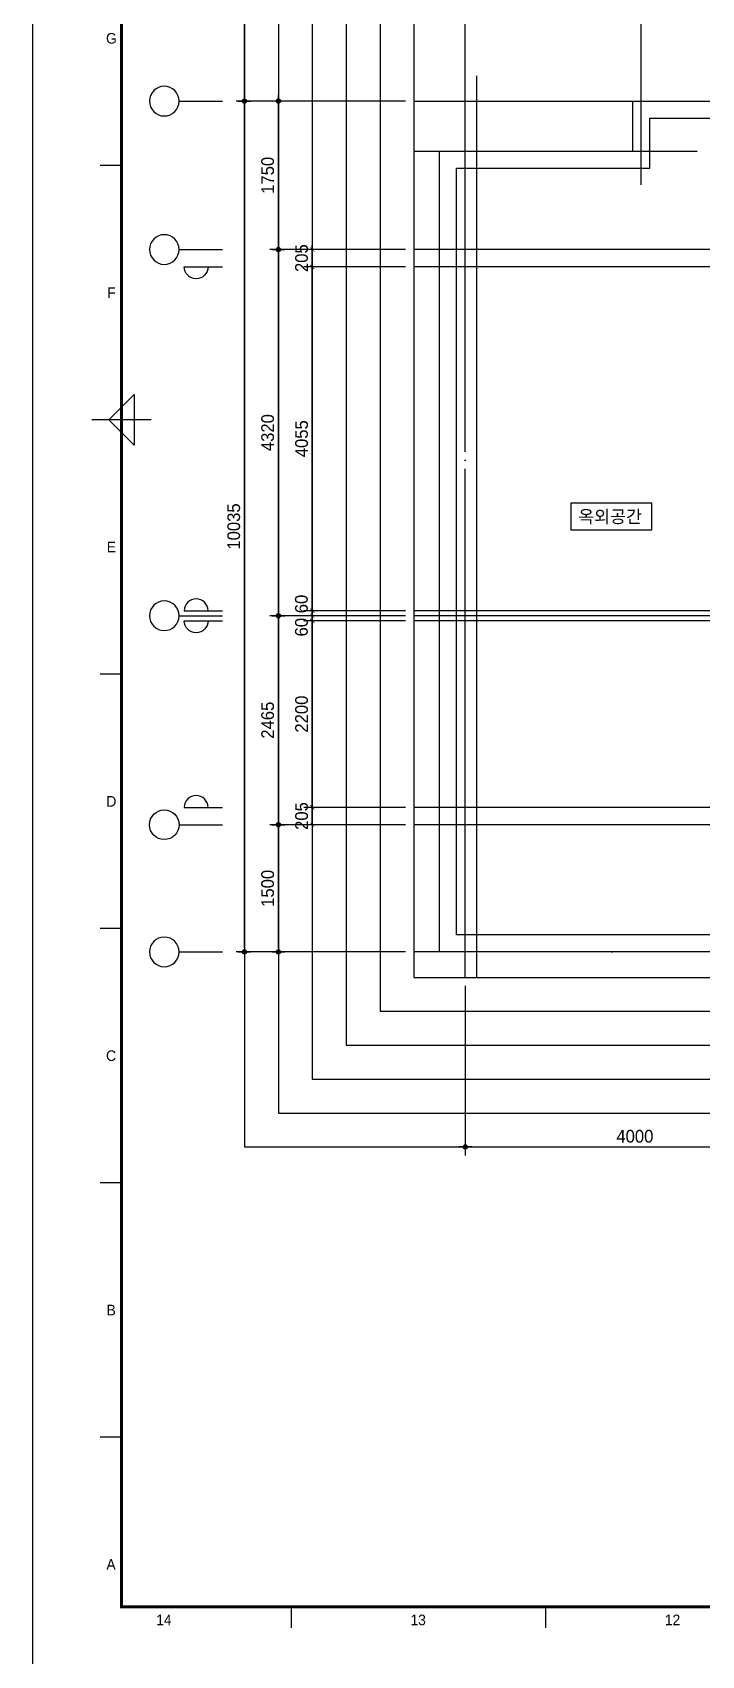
# Model space of a CAD drawing. Header units: millimetres. Extents: x 0 to 92204, y -190080 to 23760.
# Drawn here: x 50154 to 58046, y -130405 to -111261 of the extents above; entities that cross this region are included whole.
import ezdxf
from ezdxf.enums import TextEntityAlignment as Align
from ezdxf.xclip import XClip

# ---------------------------------------------------------------- set-up
doc = ezdxf.new("R2010")
doc.units = ezdxf.units.MM
doc.header["$LTSCALE"] = 100
doc.header["$XCLIPFRAME"] = 0
doc.linetypes.add('AUDIT_D_220706163347-0', pattern=[0])
doc.linetypes.add('CEN', pattern=[62, 60, -1, 0, -1])
doc.layers.get('defpoints').update_dxf_attribs({"color": 139})
for name, color, linetype in [('A-치수', 7, 'AUDIT_D_220706163347-0'), ('AA-BORD-FORM', 7, 'Continuous'), ('AA-BORD-TEXT', 3, 'Continuous'), ('AA-XXXX-DIMS', 7, 'Continuous'), ('CEN_CON', 1, 'CEN'), ('DIM', 7, 'AUDIT_D_220706163347-0'), ('ELE3_CON', 7, 'Continuous'), ('MC', 135, 'Continuous'), ('실명', 3, 'AUDIT_D_220706163347-0'), ('실명박스', 7, 'AUDIT_D_220706163347-0')]:
    doc.layers.add(name, color=color, linetype=linetype)
doc.layers.add('AA-XXXX-MC', color=153, linetype='AUDIT_D_220706163347-0', plot=False)
doc.styles.add('HAUD01', font='Dotum.ttf')
doc.styles.add('맑은고딕', font='malgun.ttf', dxfattribs={"width": 0.9})
doc.dimstyles.new('DIM-50', dxfattribs={"dimscale": 50, "dimtxt": 3, "dimasz": 1, "dimexe": 2, "dimexo": 2, "dimgap": 1, "dimtad": 1, "dimdec": 0, "dimzin": 0, "dimdsep": 46, "dimtxsty": '맑은고딕', "dimblk1": 'DIMDOT', "dimblk2": 'DIMDOT', "dimsah": 1, "dimcen": 0.09, "dimdle": 2, "dimclrd": 7, "dimclre": 7, "dimclrt": 3, "dimadec": 0, "dimazin": 0, "dimtfac": 1, "dimtdec": 0, "dimtix": 1, "dimtmove": 2, "dimatfit": 3, "dimldrblk": 'DIMDOT', "dimfxl": 1, "dimtolj": 1, "dimtzin": 0, "dimarcsym": 0})
doc.dimstyles.new('MCDIM-50', dxfattribs={"dimscale": 50, "dimtxt": 3, "dimasz": 1, "dimexe": 2, "dimexo": 2, "dimgap": 1, "dimtad": 1, "dimdec": 0, "dimzin": 0, "dimdsep": 46, "dimtxsty": '맑은고딕', "dimblk1": 'ARCHTICK', "dimblk2": 'ARCHTICK', "dimsah": 1, "dimcen": 0.09, "dimdle": 2, "dimclrd": 7, "dimclre": 7, "dimclrt": 3, "dimadec": 0, "dimazin": 0, "dimtfac": 1, "dimtdec": 0, "dimtix": 1, "dimtmove": 2, "dimatfit": 3, "dimldrblk": 'ARCHTICK', "dimfxl": 1, "dimtolj": 1, "dimtzin": 0, "dimarcsym": 0})

# ---------------------------------------------------------------- blocks, each defined once
blk = doc.blocks.new('U-121A(확장)1', base_point=(300293, -148733))
at = {"layer": 'CEN_CON'}
for p, q in [((300598, -149033), (300598, -138398)), ((302673, -139687), (302673, -138398)), ((299993, -138698), (309833, -138698)), ((299993, -139288), (303333, -139288)), ((314628, -148733), (299993, -148733))]:
    blk.add_line(p, q, dxfattribs=at)
at = {"layer": 'ELE3_CON'}
for p, q in [((302573, -138698), (304343, -138698)), ((302573, -139288), (302573, -138698)), ((302773, -138898), (304343, -138898)), ((302773, -139488), (302773, -138898)), ((300293, -148733), (300293, -139288)), ((300293, -139288), (302573, -139288)), ((300493, -148533), (300493, -139488)), ((300493, -139488), (302773, -139488)), ((304343, -148533), (300493, -148533)), ((304343, -148733), (300293, -148733))]:
    blk.add_line(p, q, dxfattribs=at)
at = {"layer": 'MC'}
blk.add_line((300733, -149033), (300733, -138398), dxfattribs=at)
blk = doc.blocks.new('중심')
at = {"layer": 'DIM'}
blk.add_line((-350, 0), (0, 0), dxfattribs=at)
blk.add_circle((-470, 0), 120, dxfattribs=at)
blk = doc.blocks.new('DIMDOT')
at = {"layer": 'AA-XXXX-DIMS'}
for p, q in [((-1.5, 0), (1.5, 0)), ((0, -1.5), (0, 1.5))]:
    blk.add_line(p, q, dxfattribs=at)
for radius in [0.5, 0.25]:
    blk.add_circle((0, 0), radius, dxfattribs=at)
blk = doc.blocks.new('*D2947')
at = {"layer": 'defpoints', "color": 0, "transparency": 16777216}
for p in [(2901, -144366), (4501, -144366), (4501, -145866)]:
    blk.add_point(p, dxfattribs=at)
at = {"layer": 'DIM', "color": 7, "lineweight": -2, "transparency": 16777216}
for p, q in [((4401, -144366), (2801, -144366)), ((2901, -145816), (2901, -144416)), ((4401, -145866), (2801, -145866))]:
    blk.add_line(p, q, dxfattribs=at)
at = {"layer": 'DIM', "color": 7, "lineweight": -2, "transparency": 16777216, "xscale": 50, "yscale": 50, "zscale": 50}
for p, rotation in [((2901, -144366), 90), ((2901, -145866), 270)]:
    blk.add_blockref('DIMDOT', p, dxfattribs=dict(at, rotation=rotation))
at = {"layer": 'DIM', "color": 3, "transparency": 16777216, "insert": (2775, -145116), "char_height": 150, "attachment_point": 5, "rotation": 90, "style": 'HAUD01'}
blk.add_mtext('\\A1;1500', dxfattribs=at)
blk = doc.blocks.new('*D2948')
at = {"layer": 'defpoints', "color": 0, "transparency": 16777216}
for p in [(2901, -141901), (4501, -141901), (4501, -144366)]:
    blk.add_point(p, dxfattribs=at)
at = {"layer": 'DIM', "color": 7, "lineweight": -2, "transparency": 16777216}
for p, q in [((4401, -141901), (2801, -141901)), ((2901, -144316), (2901, -141951)), ((4401, -144366), (2801, -144366))]:
    blk.add_line(p, q, dxfattribs=at)
at = {"layer": 'DIM', "color": 7, "lineweight": -2, "transparency": 16777216, "xscale": 50, "yscale": 50, "zscale": 50}
for p, rotation in [((2901, -141901), 90), ((2901, -144366), 270)]:
    blk.add_blockref('DIMDOT', p, dxfattribs=dict(at, rotation=rotation))
at = {"layer": 'DIM', "color": 3, "transparency": 16777216, "insert": (2775, -143133), "char_height": 150, "attachment_point": 5, "rotation": 90, "style": 'HAUD01'}
blk.add_mtext('\\A1;2465', dxfattribs=at)
blk = doc.blocks.new('*D2949')
at = {"layer": 'defpoints', "color": 0, "transparency": 16777216}
for p in [(2901, -137581), (4501, -137581), (4501, -141901)]:
    blk.add_point(p, dxfattribs=at)
at = {"layer": 'DIM', "color": 7, "lineweight": -2, "transparency": 16777216}
for p, q in [((4401, -137581), (2801, -137581)), ((2901, -141851), (2901, -137631)), ((4401, -141901), (2801, -141901))]:
    blk.add_line(p, q, dxfattribs=at)
at = {"layer": 'DIM', "color": 7, "lineweight": -2, "transparency": 16777216, "xscale": 50, "yscale": 50, "zscale": 50}
for p, rotation in [((2901, -137581), 90), ((2901, -141901), 270)]:
    blk.add_blockref('DIMDOT', p, dxfattribs=dict(at, rotation=rotation))
at = {"layer": 'DIM', "color": 3, "transparency": 16777216, "insert": (2775, -139741), "char_height": 150, "attachment_point": 5, "rotation": 90, "style": 'HAUD01'}
blk.add_mtext('\\A1;4320', dxfattribs=at)
blk = doc.blocks.new('*D2950')
at = {"layer": 'defpoints', "color": 0, "transparency": 16777216}
for p in [(2901, -135831), (4501, -135831), (4501, -137581)]:
    blk.add_point(p, dxfattribs=at)
at = {"layer": 'DIM', "color": 7, "lineweight": -2, "transparency": 16777216}
for p, q in [((4401, -135831), (2801, -135831)), ((2901, -137531), (2901, -135881)), ((4401, -137581), (2801, -137581))]:
    blk.add_line(p, q, dxfattribs=at)
at = {"layer": 'DIM', "color": 7, "lineweight": -2, "transparency": 16777216, "xscale": 50, "yscale": 50, "zscale": 50}
for p, rotation in [((2901, -135831), 90), ((2901, -137581), 270)]:
    blk.add_blockref('DIMDOT', p, dxfattribs=dict(at, rotation=rotation))
at = {"layer": 'DIM', "color": 3, "transparency": 16777216, "insert": (2775, -136706), "char_height": 150, "attachment_point": 5, "rotation": 90, "style": 'HAUD01'}
blk.add_mtext('\\A1;1750', dxfattribs=at)
blk = doc.blocks.new('*D2951')
at = {"layer": 'defpoints', "color": 0, "transparency": 16777216}
for p in [(2501, -133416), (4501, -133416), (4501, -135831)]:
    blk.add_point(p, dxfattribs=at)
at = {"layer": 'DIM', "color": 7, "lineweight": -2, "transparency": 16777216}
for p, q in [((4401, -133416), (2401, -133416)), ((2501, -135781), (2501, -133466)), ((4401, -135831), (2401, -135831))]:
    blk.add_line(p, q, dxfattribs=at)
at = {"layer": 'DIM', "color": 7, "lineweight": -2, "transparency": 16777216, "xscale": 50, "yscale": 50, "zscale": 50}
for p, rotation in [((2501, -133416), 90), ((2501, -135831), 270)]:
    blk.add_blockref('DIMDOT', p, dxfattribs=dict(at, rotation=rotation))
at = {"layer": 'DIM', "color": 3, "transparency": 16777216, "insert": (2375, -134623), "char_height": 150, "attachment_point": 5, "rotation": 90, "style": 'HAUD01'}
blk.add_mtext('\\A1;2415', dxfattribs=at)
blk = doc.blocks.new('*D2952')
at = {"layer": 'defpoints', "color": 0, "transparency": 16777216}
for p in [(2501, -135831), (4501, -135831), (4501, -145866)]:
    blk.add_point(p, dxfattribs=at)
at = {"layer": 'DIM', "color": 7, "lineweight": -2, "transparency": 16777216}
for p, q in [((4401, -135831), (2401, -135831)), ((2501, -145816), (2501, -135881)), ((4401, -145866), (2401, -145866))]:
    blk.add_line(p, q, dxfattribs=at)
at = {"layer": 'DIM', "color": 7, "lineweight": -2, "transparency": 16777216, "xscale": 50, "yscale": 50, "zscale": 50}
for p, rotation in [((2501, -135831), 90), ((2501, -145866), 270)]:
    blk.add_blockref('DIMDOT', p, dxfattribs=dict(at, rotation=rotation))
at = {"layer": 'DIM', "color": 3, "transparency": 16777216, "insert": (2375, -140848), "char_height": 150, "attachment_point": 5, "rotation": 90, "style": 'HAUD01'}
blk.add_mtext('\\A1;10035', dxfattribs=at)
blk = doc.blocks.new('_ArchTick')
at = {"color": 0, "linetype": 'ByBlock', "const_width": 0.15}
blk.add_lwpolyline([(-0.5, -0.5), (0.5, 0.5)], dxfattribs=at)
blk = doc.blocks.new('*D2953')
at = {"layer": 'defpoints', "color": 0, "linetype": 'ByBlock', "transparency": 16777216}
for p in [(3301, -144161), (4501, -144161), (4501, -144366)]:
    blk.add_point(p, dxfattribs=at)
at = {"layer": 'DIM', "color": 7, "linetype": 'ByBlock', "lineweight": -2, "transparency": 16777216}
for p, q in [((3301, -144161), (3301, -144111)), ((4401, -144161), (3201, -144161)), ((3301, -144366), (3301, -144161)), ((4401, -144366), (3201, -144366)), ((3301, -144366), (3301, -144416))]:
    blk.add_line(p, q, dxfattribs=at)
at = {"layer": 'DIM', "color": 7, "linetype": 'ByBlock', "lineweight": -2, "transparency": 16777216, "xscale": 50, "yscale": 50, "zscale": 50}
for p, rotation in [((3301, -144161), 270), ((3301, -144366), 90)]:
    blk.add_blockref('_ArchTick', p, dxfattribs=dict(at, rotation=rotation))
at = {"layer": 'DIM', "color": 3, "linetype": 'ByBlock', "transparency": 16777216, "insert": (3175, -144263), "char_height": 150, "attachment_point": 5, "rotation": 90, "style": 'HAUD01'}
blk.add_mtext('\\A1;205', dxfattribs=at)
blk = doc.blocks.new('*D2954')
at = {"layer": 'defpoints', "color": 0, "linetype": 'ByBlock', "transparency": 16777216}
for p in [(3301, -141961), (4501, -141961), (4501, -144161)]:
    blk.add_point(p, dxfattribs=at)
at = {"layer": 'DIM', "color": 7, "linetype": 'ByBlock', "lineweight": -2, "transparency": 16777216}
for p, q in [((4401, -141961), (3201, -141961)), ((3301, -144261), (3301, -141861)), ((4401, -144161), (3201, -144161))]:
    blk.add_line(p, q, dxfattribs=at)
at = {"layer": 'DIM', "color": 7, "linetype": 'ByBlock', "lineweight": -2, "transparency": 16777216, "xscale": 50, "yscale": 50, "zscale": 50}
for p, rotation in [((3301, -141961), 90), ((3301, -144161), 270)]:
    blk.add_blockref('_ArchTick', p, dxfattribs=dict(at, rotation=rotation))
at = {"layer": 'DIM', "color": 3, "linetype": 'ByBlock', "transparency": 16777216, "insert": (3175, -143061), "char_height": 150, "attachment_point": 5, "rotation": 90, "style": 'HAUD01'}
blk.add_mtext('\\A1;2200', dxfattribs=at)
blk = doc.blocks.new('*D2955')
at = {"layer": 'defpoints', "color": 0, "linetype": 'ByBlock', "transparency": 16777216}
for p in [(3301, -141901), (4501, -141901), (4501, -141961)]:
    blk.add_point(p, dxfattribs=at)
at = {"layer": 'DIM', "color": 7, "linetype": 'ByBlock', "lineweight": -2, "transparency": 16777216}
for p, q in [((3301, -141901), (3301, -141851)), ((4401, -141901), (3201, -141901)), ((4401, -141961), (3201, -141961)), ((3301, -141961), (3301, -141901)), ((3301, -141961), (3301, -142011))]:
    blk.add_line(p, q, dxfattribs=at)
at = {"layer": 'DIM', "color": 7, "linetype": 'ByBlock', "lineweight": -2, "transparency": 16777216, "xscale": 50, "yscale": 50, "zscale": 50}
for p, rotation in [((3301, -141901), 270), ((3301, -141961), 90)]:
    blk.add_blockref('_ArchTick', p, dxfattribs=dict(at, rotation=rotation))
at = {"layer": 'DIM', "color": 3, "linetype": 'ByBlock', "transparency": 16777216, "insert": (3173, -142036), "char_height": 150, "attachment_point": 5, "rotation": 90, "style": 'HAUD01'}
blk.add_mtext('\\A1;60', dxfattribs=at)
blk = doc.blocks.new('*D2956')
at = {"layer": 'defpoints', "color": 0, "linetype": 'ByBlock', "transparency": 16777216}
for p in [(3301, -141841), (4501, -141841), (4501, -141901)]:
    blk.add_point(p, dxfattribs=at)
at = {"layer": 'DIM', "color": 7, "linetype": 'ByBlock', "lineweight": -2, "transparency": 16777216}
for p, q in [((4401, -141841), (3201, -141841)), ((3301, -141841), (3301, -141791)), ((3301, -141901), (3301, -141841)), ((4401, -141901), (3201, -141901)), ((3301, -141901), (3301, -141951))]:
    blk.add_line(p, q, dxfattribs=at)
at = {"layer": 'DIM', "color": 7, "linetype": 'ByBlock', "lineweight": -2, "transparency": 16777216, "xscale": 50, "yscale": 50, "zscale": 50}
for p, rotation in [((3301, -141841), 270), ((3301, -141901), 90)]:
    blk.add_blockref('_ArchTick', p, dxfattribs=dict(at, rotation=rotation))
at = {"layer": 'DIM', "color": 3, "linetype": 'ByBlock', "transparency": 16777216, "insert": (3173, -141762), "char_height": 150, "attachment_point": 5, "rotation": 90, "style": 'HAUD01'}
blk.add_mtext('\\A1;60', dxfattribs=at)
blk = doc.blocks.new('*D2957')
at = {"layer": 'defpoints', "color": 0, "linetype": 'ByBlock', "transparency": 16777216}
for p in [(3301, -137786), (4501, -137786), (4501, -141841)]:
    blk.add_point(p, dxfattribs=at)
at = {"layer": 'DIM', "color": 7, "linetype": 'ByBlock', "lineweight": -2, "transparency": 16777216}
for p, q in [((4401, -137786), (3201, -137786)), ((3301, -141941), (3301, -137686)), ((4401, -141841), (3201, -141841))]:
    blk.add_line(p, q, dxfattribs=at)
at = {"layer": 'DIM', "color": 7, "linetype": 'ByBlock', "lineweight": -2, "transparency": 16777216, "xscale": 50, "yscale": 50, "zscale": 50}
for p, rotation in [((3301, -137786), 90), ((3301, -141841), 270)]:
    blk.add_blockref('_ArchTick', p, dxfattribs=dict(at, rotation=rotation))
at = {"layer": 'DIM', "color": 3, "linetype": 'ByBlock', "transparency": 16777216, "insert": (3175, -139813), "char_height": 150, "attachment_point": 5, "rotation": 90, "style": 'HAUD01'}
blk.add_mtext('\\A1;4055', dxfattribs=at)
blk = doc.blocks.new('*D2958')
at = {"layer": 'defpoints', "color": 0, "linetype": 'ByBlock', "transparency": 16777216}
for p in [(3301, -137581), (4501, -137581), (4501, -137786)]:
    blk.add_point(p, dxfattribs=at)
at = {"layer": 'DIM', "color": 7, "linetype": 'ByBlock', "lineweight": -2, "transparency": 16777216}
for p, q in [((4401, -137581), (3201, -137581)), ((3301, -137581), (3301, -137531)), ((3301, -137786), (3301, -137581)), ((4401, -137786), (3201, -137786)), ((3301, -137786), (3301, -137836))]:
    blk.add_line(p, q, dxfattribs=at)
at = {"layer": 'DIM', "color": 7, "linetype": 'ByBlock', "lineweight": -2, "transparency": 16777216, "xscale": 50, "yscale": 50, "zscale": 50}
for p, rotation in [((3301, -137581), 270), ((3301, -137786), 90)]:
    blk.add_blockref('_ArchTick', p, dxfattribs=dict(at, rotation=rotation))
at = {"layer": 'DIM', "color": 3, "linetype": 'ByBlock', "transparency": 16777216, "insert": (3175, -137683), "char_height": 150, "attachment_point": 5, "rotation": 90, "style": 'HAUD01'}
blk.add_mtext('\\A1;205', dxfattribs=at)
blk = doc.blocks.new('*D2959')
at = {"layer": 'defpoints', "color": 0, "transparency": 16777216}
for p in [(5106, -146166), (9106, -146166), (9106, -148166)]:
    blk.add_point(p, dxfattribs=at)
at = {"layer": 'DIM', "color": 7, "lineweight": -2, "transparency": 16777216}
for p, q in [((5106, -146266), (5106, -148266)), ((9106, -146266), (9106, -148266)), ((5156, -148166), (9056, -148166))]:
    blk.add_line(p, q, dxfattribs=at)
at = {"layer": 'DIM', "color": 7, "lineweight": -2, "transparency": 16777216, "xscale": 50, "yscale": 50, "zscale": 50, "rotation": 180}
blk.add_blockref('DIMDOT', (5106, -148166), dxfattribs=at)
at = {"layer": 'DIM', "color": 7, "lineweight": -2, "transparency": 16777216, "xscale": 50, "yscale": 50, "zscale": 50}
blk.add_blockref('DIMDOT', (9106, -148166), dxfattribs=at)
at = {"layer": 'DIM', "color": 3, "transparency": 16777216, "insert": (7106, -148041), "char_height": 150, "attachment_point": 5, "style": 'HAUD01'}
blk.add_mtext('\\A1;4000', dxfattribs=at)
blk = doc.blocks.new('XR-FORM 청주월명')
at = {"layer": 'AA-BORD-FORM', "color": 2}
for p, q in [((21, 357), (16, 357)), ((28, 297), (14, 297)), ((21, 237), (16, 237)), ((21, 177), (16, 177)), ((21, 117), (16, 117)), ((21, 57), (16, 57)), ((61, 17), (61, 12)), ((121, 17), (121, 12))]:
    blk.add_line(p, q, dxfattribs=at)
at = {"layer": 'AA-BORD-FORM', "color": 1}
blk.add_lwpolyline([(0, 0), (841, 0), (841, 594), (0, 594)], close=True, dxfattribs=at)
at = {"layer": 'AA-BORD-FORM', "color": 2, "const_width": 0.682}
blk.add_lwpolyline([(21, 17), (21, 577), (821, 577), (821, 17)], close=True, dxfattribs=at)
at = {"layer": 'AA-BORD-FORM', "color": 2}
blk.add_lwpolyline([(24, 291), (18, 297), (24, 303)], close=True, dxfattribs=at)
at = {"layer": 'AA-BORD-TEXT', "color": 7, "style": 'HAUD01'}
for s, p in [('G', (18.63, 387)), ('F', (18.61, 327)), ('E', (18.61, 267)), ('D', (18.61, 207)), ('C', (18.54, 147)), ('B', (18.58, 87)), ('A', (18.54, 27)), ('14', (31, 13.9)), ('13', (91, 13.9)), ('12', (151, 13.9))]:
    blk.add_text(s, height=2.5, dxfattribs=at).set_placement(p, align=Align.MIDDLE_CENTER)
blk = doc.blocks.new('DIM-1108')
at = {"layer": 'DIM'}
for points in [[(2070.7, -137785.9, -1), (1790.7, -137785.9), (2240.7, -137785.9)], [(2070.7, -141840.9, 1), (1790.7, -141840.9), (2240.7, -141840.9)], [(2070.7, -141960.9, -1), (1790.7, -141960.9), (2240.7, -141960.9)], [(2070.7, -144160.9, 1), (1790.7, -144160.9), (2240.7, -144160.9)]]:
    blk.add_lwpolyline(points, format="xyb", dxfattribs=at)
at = {"layer": 'A-치수', "xscale": -1.458333333333333, "yscale": 1.458333333333333, "zscale": 1.458333333333333, "rotation": 180}
for p in [(2240.7, -135830.9), (2240.7, -137580.9), (2240.7, -141900.9), (2240.7, -145865.9)]:
    blk.add_blockref('중심', p, dxfattribs=at)
at = {"layer": 'A-치수', "xscale": 1.458333333333333, "yscale": 1.458333333333333, "zscale": 1.458333333333333}
blk.add_blockref('중심', (2240.7, -144365.9), dxfattribs=at)
at = {"layer": 'DIM'}
for base, p1, p2, angle, override, picture, middle in [((2500.6, -133415.9), (4500.6, -135830.9), (4500.6, -133415.9), 90, {"dimtxsty": 'HAUD01'}, '*D2951', (2375.5, -134623.4)), ((2500.6, -135830.9), (4500.6, -145865.9), (4500.6, -135830.9), 90, {"dimscale": 50, "dimtxsty": 'HAUD01'}, '*D2952', (2375.5, -140848.4)), ((2900.6, -135830.9), (4500.6, -137580.9), (4500.6, -135830.9), 90, {"dimscale": 50, "dimtxsty": 'HAUD01'}, '*D2950', (2775.5, -136705.9)), ((2900.6, -137580.9), (4500.6, -141900.9), (4500.6, -137580.9), 90, {"dimscale": 50, "dimtxsty": 'HAUD01'}, '*D2949', (2775.5, -139740.9)), ((2900.6, -141900.9), (4500.6, -144365.9), (4500.6, -141900.9), 90, {"dimscale": 50, "dimtxsty": 'HAUD01'}, '*D2948', (2775.5, -143133.4)), ((2900.6, -144365.9), (4500.6, -145865.9), (4500.6, -144365.9), 90, {"dimscale": 50, "dimtxsty": 'HAUD01'}, '*D2947', (2775.5, -145115.9)), ((9105.6, -148165.9), (5105.6, -146165.9), (9105.6, -146165.9), 180, {"dimtxsty": 'HAUD01'}, '*D2959', (7105.6, -148040.8))]:
    dim = blk.add_linear_dim(base=base, p1=p1, p2=p2, angle=angle, dimstyle='DIM-50', override=override, dxfattribs=at)
    dim.commit()
    dim.dimension.update_dxf_attribs({"geometry": picture, "text_midpoint": middle})
at = {"layer": 'DIM', "linetype": 'ByBlock'}
for base, p1, p2, picture, middle in [((3300.6, -137580.9), (4500.6, -137785.9), (4500.6, -137580.9), '*D2958', (3175.5, -137683.4)), ((3300.6, -137785.9), (4500.6, -141840.9), (4500.6, -137785.9), '*D2957', (3175.5, -139813.4)), ((3300.6, -141960.9), (4500.6, -144160.9), (4500.6, -141960.9), '*D2954', (3175.5, -143060.9)), ((3300.6, -144160.9), (4500.6, -144365.9), (4500.6, -144160.9), '*D2953', (3175.5, -144263.4))]:
    dim = blk.add_linear_dim(base=base, p1=p1, p2=p2, angle=90, dimstyle='MCDIM-50', override={"dimtxsty": 'HAUD01'}, dxfattribs=at)
    dim.commit()
    dim.dimension.update_dxf_attribs({"geometry": picture, "text_midpoint": middle})
for base, p1, p2, picture, middle in [((3300.6, -141840.9), (4500.6, -141900.9), (4500.6, -141840.9), '*D2956', (3173.1, -141762.2)), ((3300.6, -141900.9), (4500.6, -141960.9), (4500.6, -141900.9), '*D2955', (3173.1, -142036))]:
    dim = blk.add_linear_dim(base=base, p1=p1, p2=p2, angle=90, dimstyle='MCDIM-50', override={"dimtxsty": 'HAUD01'}, dxfattribs=at)
    dim.commit()
    dim.dimension.update_dxf_attribs({"geometry": picture, "text_midpoint": middle, "dimtype": 128})

msp = doc.modelspace()

# ---------------------------------------------------------------- linework, layer by layer
at = {"layer": 'AA-XXXX-MC'}
for p, q in [((59104.5, -114025.9), (54654.5, -114025.9)), ((59104.5, -118080.9), (54654.5, -118080.9)), ((59104.5, -118200.9), (54654.5, -118200.9)), ((59104.5, -120400.9), (54654.5, -120400.9))]:
    msp.add_line(p, q, dxfattribs=at)
at = {"layer": 'CEN_CON'}
for p, q in [((55259.5, -111770.9), (55259.5, -109030.9)), ((57334.5, -111770.9), (57334.5, -109030.9)), ((59104.5, -113820.9), (54654.5, -113820.9)), ((59104.5, -118140.9), (54654.5, -118140.9)), ((59104.5, -120605.9), (54654.5, -120605.9))]:
    msp.add_line(p, q, dxfattribs=at)
at = {"layer": 'defpoints'}
for points in [[(86520.1, -107030.9), (52654.5, -107030.9), (52654.5, -124405.9), (86520.1, -124405.9)], [(86120.1, -107430.9), (53054.5, -107430.9), (53054.5, -124005.9), (86120.1, -124005.9)], [(85720.1, -107830.9), (53454.5, -107830.9), (53454.5, -123605.9), (85720.1, -123605.9)], [(85320.1, -108230.9), (53854.5, -108230.9), (53854.5, -123205.9), (85320.1, -123205.9)], [(84920.1, -108630.9), (54254.5, -108630.9), (54254.5, -122805.9), (84920.1, -122805.9)], [(84520.1, -109030.9), (54654.5, -109030.9), (54654.5, -122405.9), (84520.1, -122405.9)]]:
    msp.add_lwpolyline(points, close=True, dxfattribs=at)
at = {"layer": '실명박스'}
msp.add_lwpolyline([(56506, -116814.3), (56506, -117126.8), (57458.6, -117126.8), (57458.6, -116814.3)], close=True, dxfattribs=at)

# ---------------------------------------------------------------- block references
msp.add_blockref('DIM-1108', (50153.9, 23760))
at = {"xscale": 50, "yscale": 50, "zscale": 50}
msp.add_blockref('XR-FORM 청주월명', (50153.9, -130680), dxfattribs=at)
ref = msp.add_blockref('U-121A(확장)1', (54954.5, -122105.9))
XClip(ref).set_block_clipping_path([(299993.2395842669, -149033.311332551), (329858.8019320485, -135658.3113325509)])

# ---------------------------------------------------------------- texts
at = {"layer": '실명', "style": 'HAUD01'}
msp.add_text('옥외공간', height=150, dxfattribs=at).set_placement((56967.6, -116969.5), align=Align.MIDDLE)

doc.saveas('drawing.dxf')
